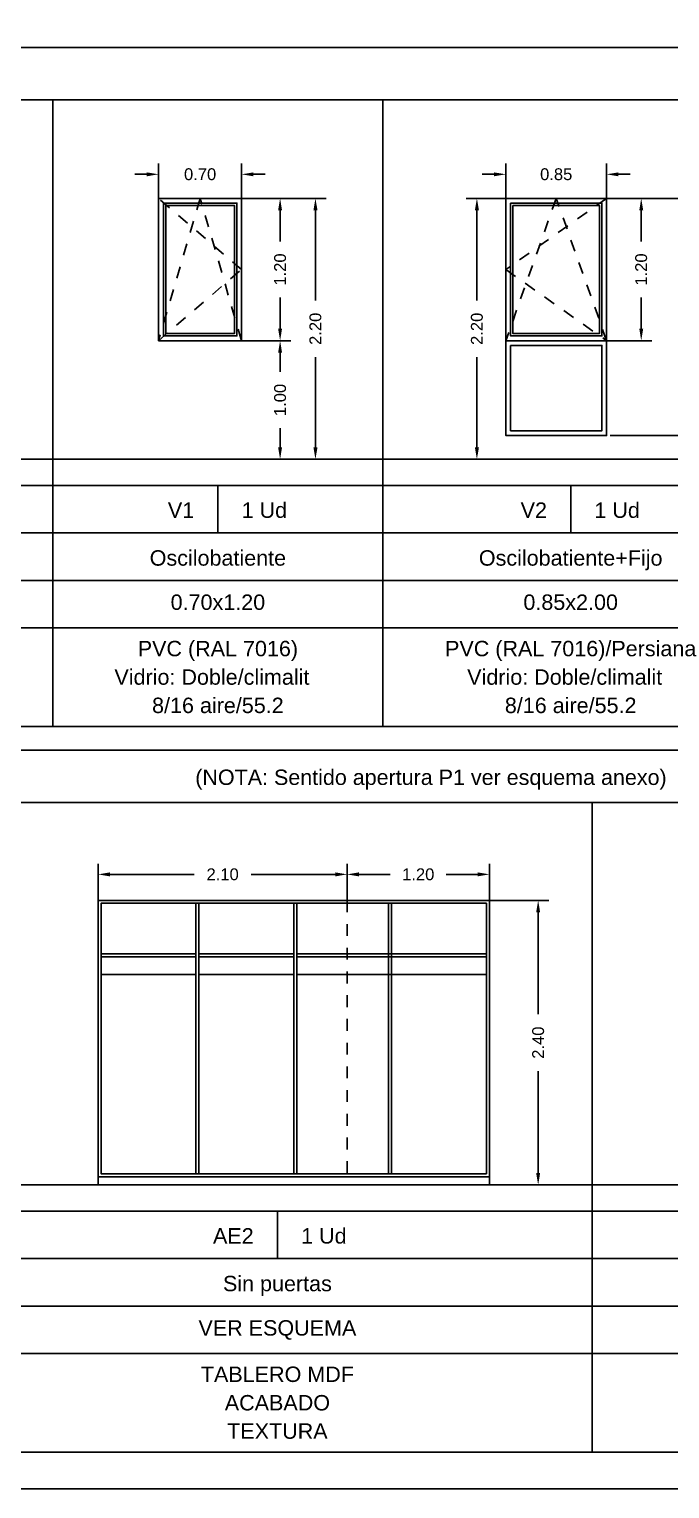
# Model space of a CAD drawing. Header units: millimetres. Extents: x 441156 to 441653, y 4514887 to 4515266.
# Drawn here: x 441517.34 to 441522.74, y 4514887.45 to 4514899.75 of the extents above; entities that cross this region are included whole.
import ezdxf
from ezdxf.enums import TextEntityAlignment as Align

# ---------------------------------------------------------------- set-up
doc = ezdxf.new("R2010")
doc.units = ezdxf.units.MM
doc.linetypes.add('CONTINUA', pattern=[0])
doc.linetypes.add('RAYITAS', pattern=[0.375, 0.25, -0.125])
for name, color, linetype in [('01_alzado', 5, 'CONTINUA'), ('01_cotas', 254, 'Continuous'), ('01_pilares primera', 6, 'Continuous'), ('01_texto cartela', 5, 'Continuous'), ('01_ventanas', 2, 'Continuous'), ('CARTELA', 4, 'Continuous'), ('COTAS', 251, 'Continuous'), ('DIVISION', 5, 'Continuous')]:
    doc.layers.add(name, color=color, linetype=linetype)
doc.layers.add('01_cartela', color=6, linetype='Continuous', plot=False)
doc.styles.add('Estilo1', font='swissel.ttf')
doc.styles.add('NIEVES2', font='sanss___.ttf')
doc.styles.add('ROMANS', font='romans')
doc.dimstyles.new('DECIMAL-50', dxfattribs={"dimtxt": 0.08, "dimasz": 0.15, "dimexe": 0.09, "dimexo": 0, "dimgap": 0.09, "dimtad": 0, "dimzin": 0, "dimdsep": 46, "dimtxsty": 'ROMANS', "dimcen": 0.09, "dimclrt": 6, "dimadec": 0, "dimazin": 0, "dimtfac": 1.38, "dimtix": 1, "dimtofl": 0, "dimtmove": 2, "dimatfit": 3, "dimldrblk": 'OBLIQUE', "dimfxl": 1, "dimtolj": 1, "dimtzin": 0, "dimarcsym": 0})

# ---------------------------------------------------------------- blocks, each defined once
blk = doc.blocks.new('*D816')
at = {"layer": '01_cotas', "color": 0, "linetype": 'CONTINUA', "lineweight": -2, "transparency": 16777216}
for p, q in [((441519.128, 4514898.327), (441519.543, 4514898.327)), ((441519.128, 4514897.127), (441519.543, 4514897.127))]:
    blk.add_line(p, q, dxfattribs=at)
at = {"layer": '01_cotas', "color": 0, "lineweight": -2, "transparency": 16777216}
for p, q in [((441519.453, 4514898.227), (441519.453, 4514897.963)), ((441519.453, 4514897.227), (441519.453, 4514897.49))]:
    blk.add_line(p, q, dxfattribs=at)
at = {"layer": '01_cotas', "color": 0, "transparency": 16777216}
for points in [[(441519.436, 4514898.227), (441519.469, 4514898.227), (441519.453, 4514898.327)], [(441519.436, 4514897.227), (441519.469, 4514897.227), (441519.453, 4514897.127)]]:
    blk.add_solid(points, dxfattribs=at)
at = {"layer": '01_cotas', "color": 7, "transparency": 16777216, "insert": (441519.453, 4514897.727), "char_height": 0.1, "attachment_point": 5, "rotation": 90, "style": 'Estilo1'}
blk.add_mtext('\\A1;1.20', dxfattribs=at)
blk = doc.blocks.new('*D817')
at = {"layer": '01_cotas', "color": 0, "linetype": 'CONTINUA', "lineweight": -2, "transparency": 16777216}
for p, q in [((441519.128, 4514897.127), (441519.543, 4514897.127)), ((441519.128, 4514896.127), (441519.543, 4514896.127))]:
    blk.add_line(p, q, dxfattribs=at)
at = {"layer": '01_cotas', "color": 0, "lineweight": -2, "transparency": 16777216}
for p, q in [((441519.453, 4514897.027), (441519.453, 4514896.863)), ((441519.453, 4514896.227), (441519.453, 4514896.39))]:
    blk.add_line(p, q, dxfattribs=at)
at = {"layer": '01_cotas', "color": 0, "transparency": 16777216}
for points in [[(441519.436, 4514897.027), (441519.469, 4514897.027), (441519.453, 4514897.127)], [(441519.436, 4514896.227), (441519.469, 4514896.227), (441519.453, 4514896.127)]]:
    blk.add_solid(points, dxfattribs=at)
at = {"layer": '01_cotas', "color": 7, "transparency": 16777216, "insert": (441519.453, 4514896.627), "char_height": 0.1, "attachment_point": 5, "rotation": 90, "style": 'Estilo1'}
blk.add_mtext('\\A1;1.00', dxfattribs=at)
blk = doc.blocks.new('*D826')
at = {"layer": '01_cotas', "color": 0, "linetype": 'CONTINUA', "lineweight": -2, "transparency": 16777216}
for p, q in [((441519.128, 4514898.327), (441519.841, 4514898.327)), ((441519.038, 4514896.127), (441519.841, 4514896.127))]:
    blk.add_line(p, q, dxfattribs=at)
at = {"layer": '01_cotas', "color": 0, "lineweight": -2, "transparency": 16777216}
for p, q in [((441519.751, 4514898.227), (441519.751, 4514897.467)), ((441519.751, 4514896.227), (441519.751, 4514896.987))]:
    blk.add_line(p, q, dxfattribs=at)
at = {"layer": '01_cotas', "color": 0, "transparency": 16777216}
for points in [[(441519.734, 4514898.227), (441519.768, 4514898.227), (441519.751, 4514898.327)], [(441519.734, 4514896.227), (441519.768, 4514896.227), (441519.751, 4514896.127)]]:
    blk.add_solid(points, dxfattribs=at)
at = {"layer": '01_cotas', "color": 7, "transparency": 16777216, "insert": (441519.751, 4514897.227), "char_height": 0.1, "attachment_point": 5, "rotation": 90, "style": 'Estilo1'}
blk.add_mtext('\\A1;2.20', dxfattribs=at)
blk = doc.blocks.new('*D828')
at = {"layer": '01_cotas', "color": 0, "lineweight": -2, "transparency": 16777216}
for p, q in [((441518.328, 4514898.53), (441518.228, 4514898.53)), ((441519.228, 4514898.53), (441519.328, 4514898.53))]:
    blk.add_line(p, q, dxfattribs=at)
at = {"layer": '01_cotas', "color": 0, "linetype": 'CONTINUA', "lineweight": -2, "transparency": 16777216}
for p, q in [((441518.428, 4514898.327), (441518.428, 4514898.62)), ((441519.128, 4514898.327), (441519.128, 4514898.62))]:
    blk.add_line(p, q, dxfattribs=at)
at = {"layer": '01_cotas', "color": 0, "transparency": 16777216}
for points in [[(441518.328, 4514898.546), (441518.328, 4514898.513), (441518.428, 4514898.53)], [(441519.228, 4514898.546), (441519.228, 4514898.513), (441519.128, 4514898.53)]]:
    blk.add_solid(points, dxfattribs=at)
at = {"layer": '01_cotas', "color": 7, "transparency": 16777216, "insert": (441518.778, 4514898.53), "char_height": 0.1, "attachment_point": 5, "style": 'Estilo1'}
blk.add_mtext('\\A1;0.70', dxfattribs=at)
blk = doc.blocks.new('*D805')
at = {"layer": '01_cotas', "color": 0, "linetype": 'CONTINUA', "lineweight": -2, "transparency": 16777216}
for p, q in [((441520.018, 4514892.338), (441520.018, 4514892.717)), ((441521.218, 4514892.338), (441521.218, 4514892.717))]:
    blk.add_line(p, q, dxfattribs=at)
at = {"layer": '01_cotas', "color": 0, "lineweight": -2, "transparency": 16777216}
for p, q in [((441520.118, 4514892.627), (441520.382, 4514892.627)), ((441521.118, 4514892.627), (441520.855, 4514892.627))]:
    blk.add_line(p, q, dxfattribs=at)
at = {"layer": '01_cotas', "color": 0, "transparency": 16777216}
for points in [[(441520.118, 4514892.644), (441520.118, 4514892.61), (441520.018, 4514892.627)], [(441521.118, 4514892.644), (441521.118, 4514892.61), (441521.218, 4514892.627)]]:
    blk.add_solid(points, dxfattribs=at)
at = {"layer": '01_cotas', "color": 7, "transparency": 16777216, "insert": (441520.618, 4514892.627), "char_height": 0.1, "attachment_point": 5, "style": 'Estilo1'}
blk.add_mtext('\\A1;1.20', dxfattribs=at)
blk = doc.blocks.new('*D806')
at = {"layer": '01_cotas', "color": 0, "linetype": 'CONTINUA', "lineweight": -2, "transparency": 16777216}
for p, q in [((441521.218, 4514892.408), (441521.72, 4514892.408)), ((441521.218, 4514890.008), (441521.72, 4514890.008))]:
    blk.add_line(p, q, dxfattribs=at)
at = {"layer": '01_cotas', "color": 0, "lineweight": -2, "transparency": 16777216}
for p, q in [((441521.63, 4514892.308), (441521.63, 4514891.448)), ((441521.63, 4514890.108), (441521.63, 4514890.968))]:
    blk.add_line(p, q, dxfattribs=at)
at = {"layer": '01_cotas', "color": 0, "transparency": 16777216}
for points in [[(441521.613, 4514892.308), (441521.646, 4514892.308), (441521.63, 4514892.408)], [(441521.613, 4514890.108), (441521.646, 4514890.108), (441521.63, 4514890.008)]]:
    blk.add_solid(points, dxfattribs=at)
at = {"layer": '01_cotas', "color": 7, "transparency": 16777216, "insert": (441521.63, 4514891.208), "char_height": 0.1, "attachment_point": 5, "rotation": 90, "style": 'Estilo1'}
blk.add_mtext('\\A1;2.40', dxfattribs=at)
blk = doc.blocks.new('*D807')
at = {"layer": '01_cotas', "color": 0, "linetype": 'CONTINUA', "lineweight": -2, "transparency": 16777216}
for p, q in [((441517.918, 4514892.338), (441517.918, 4514892.717)), ((441520.018, 4514892.338), (441520.018, 4514892.717))]:
    blk.add_line(p, q, dxfattribs=at)
at = {"layer": '01_cotas', "color": 0, "lineweight": -2, "transparency": 16777216}
for p, q in [((441518.018, 4514892.627), (441518.728, 4514892.627)), ((441519.918, 4514892.627), (441519.208, 4514892.627))]:
    blk.add_line(p, q, dxfattribs=at)
at = {"layer": '01_cotas', "color": 0, "transparency": 16777216}
for points in [[(441518.018, 4514892.644), (441518.018, 4514892.61), (441517.918, 4514892.627)], [(441519.918, 4514892.644), (441519.918, 4514892.61), (441520.018, 4514892.627)]]:
    blk.add_solid(points, dxfattribs=at)
at = {"layer": '01_cotas', "color": 7, "transparency": 16777216, "insert": (441518.968, 4514892.627), "char_height": 0.1, "attachment_point": 5, "style": 'Estilo1'}
blk.add_mtext('\\A1;2.10', dxfattribs=at)
blk = doc.blocks.new('*D808')
at = {"layer": '01_cotas', "color": 0, "linetype": 'CONTINUA', "lineweight": -2, "transparency": 16777216}
for p, q in [((441522.207, 4514898.327), (441522.589, 4514898.327)), ((441522.207, 4514897.127), (441522.589, 4514897.127))]:
    blk.add_line(p, q, dxfattribs=at)
at = {"layer": '01_cotas', "color": 0, "lineweight": -2, "transparency": 16777216}
for p, q in [((441522.499, 4514898.227), (441522.499, 4514897.963)), ((441522.499, 4514897.227), (441522.499, 4514897.49))]:
    blk.add_line(p, q, dxfattribs=at)
at = {"layer": '01_cotas', "color": 0, "transparency": 16777216}
for points in [[(441522.483, 4514898.227), (441522.516, 4514898.227), (441522.499, 4514898.327)], [(441522.483, 4514897.227), (441522.516, 4514897.227), (441522.499, 4514897.127)]]:
    blk.add_solid(points, dxfattribs=at)
at = {"layer": '01_cotas', "color": 7, "transparency": 16777216, "insert": (441522.499, 4514897.727), "char_height": 0.1, "attachment_point": 5, "rotation": 90, "style": 'Estilo1'}
blk.add_mtext('\\A1;1.20', dxfattribs=at)
blk = doc.blocks.new('*D809')
at = {"layer": '01_cotas', "color": 0, "lineweight": -2, "transparency": 16777216}
for p, q in [((441521.257, 4514898.53), (441521.157, 4514898.53)), ((441522.307, 4514898.53), (441522.407, 4514898.53))]:
    blk.add_line(p, q, dxfattribs=at)
at = {"layer": '01_cotas', "color": 0, "linetype": 'CONTINUA', "lineweight": -2, "transparency": 16777216}
for p, q in [((441521.357, 4514898.327), (441521.357, 4514898.62)), ((441522.207, 4514898.327), (441522.207, 4514898.62))]:
    blk.add_line(p, q, dxfattribs=at)
at = {"layer": '01_cotas', "color": 0, "transparency": 16777216}
for points in [[(441521.257, 4514898.546), (441521.257, 4514898.513), (441521.357, 4514898.53)], [(441522.307, 4514898.546), (441522.307, 4514898.513), (441522.207, 4514898.53)]]:
    blk.add_solid(points, dxfattribs=at)
at = {"layer": '01_cotas', "color": 7, "transparency": 16777216, "insert": (441521.782, 4514898.53), "char_height": 0.1, "attachment_point": 5, "style": 'Estilo1'}
blk.add_mtext('\\A1;0.85', dxfattribs=at)
blk = doc.blocks.new('*D810')
at = {"layer": '01_cotas', "color": 0, "linetype": 'CONTINUA', "lineweight": -2, "transparency": 16777216}
for p, q in [((441522.326, 4514898.327), (441523.039, 4514898.327)), ((441522.236, 4514896.327), (441523.039, 4514896.327))]:
    blk.add_line(p, q, dxfattribs=at)
at = {"layer": '01_cotas', "color": 0, "lineweight": -2, "transparency": 16777216}
for p, q in [((441522.949, 4514898.227), (441522.949, 4514897.567)), ((441522.949, 4514896.427), (441522.949, 4514897.087))]:
    blk.add_line(p, q, dxfattribs=at)
at = {"layer": '01_cotas', "color": 0, "transparency": 16777216}
for points in [[(441522.933, 4514898.227), (441522.966, 4514898.227), (441522.949, 4514898.327)], [(441522.933, 4514896.427), (441522.966, 4514896.427), (441522.949, 4514896.327)]]:
    blk.add_solid(points, dxfattribs=at)
at = {"layer": '01_cotas', "color": 7, "transparency": 16777216, "insert": (441522.949, 4514897.327), "char_height": 0.1, "attachment_point": 5, "rotation": 90, "style": 'Estilo1'}
blk.add_mtext('\\A1;2.00', dxfattribs=at)
blk = doc.blocks.new('*D811')
at = {"layer": '01_cotas', "color": 0, "linetype": 'CONTINUA', "lineweight": -2, "transparency": 16777216}
for p, q in [((441521.357, 4514898.327), (441521.023, 4514898.327)), ((441521.357, 4514896.127), (441521.023, 4514896.127))]:
    blk.add_line(p, q, dxfattribs=at)
at = {"layer": '01_cotas', "color": 0, "lineweight": -2, "transparency": 16777216}
for p, q in [((441521.113, 4514898.227), (441521.113, 4514897.467)), ((441521.113, 4514896.227), (441521.113, 4514896.987))]:
    blk.add_line(p, q, dxfattribs=at)
at = {"layer": '01_cotas', "color": 0, "transparency": 16777216}
for points in [[(441521.096, 4514898.227), (441521.13, 4514898.227), (441521.113, 4514898.327)], [(441521.096, 4514896.227), (441521.13, 4514896.227), (441521.113, 4514896.127)]]:
    blk.add_solid(points, dxfattribs=at)
at = {"layer": '01_cotas', "color": 7, "transparency": 16777216, "insert": (441521.113, 4514897.227), "char_height": 0.1, "attachment_point": 5, "rotation": 90, "style": 'Estilo1'}
blk.add_mtext('\\A1;2.20', dxfattribs=at)

msp = doc.modelspace()

# ---------------------------------------------------------------- linework, layer by layer
at = {"layer": '01_alzado'}
for p, q in [((441521.218, 4514892.408), (441521.218, 4514890.078)), ((441517.918, 4514890.078), (441517.918, 4514890.008)), ((441521.218, 4514890.078), (441521.218, 4514890.008))]:
    msp.add_line(p, q, dxfattribs=at)
at = {"layer": '01_alzado', "color": 5}
for points in [[(441518.428, 4514898.327), (441519.128, 4514898.327), (441519.128, 4514897.127), (441518.428, 4514897.127)], [(441521.357, 4514898.327), (441522.207, 4514898.327), (441522.207, 4514897.127), (441521.357, 4514897.127)], [(441521.357, 4514897.127), (441522.207, 4514897.127), (441522.207, 4514896.327), (441521.357, 4514896.327)]]:
    msp.add_lwpolyline(points, close=True, dxfattribs=at)
at = {"layer": '01_alzado'}
msp.add_lwpolyline([(441521.218, 4514892.408), (441517.918, 4514892.408), (441517.918, 4514890.078), (441521.218, 4514890.078)], dxfattribs=at)
at = {"layer": '01_cartela', "color": 1}
msp.add_lwpolyline([(441501.573, 4514908.981), (441501.573, 4514887.446), (441532.211, 4514887.446), (441532.211, 4514908.981)], close=True, dxfattribs=at)
at = {"layer": '01_ventanas', "color": 2}
for p, q in [((441518.743, 4514890.103), (441518.743, 4514892.383)), ((441518.768, 4514890.103), (441518.768, 4514892.383)), ((441519.568, 4514890.103), (441519.568, 4514892.383)), ((441519.593, 4514890.103), (441519.593, 4514892.383)), ((441520.368, 4514890.103), (441520.368, 4514892.383)), ((441520.393, 4514890.103), (441520.393, 4514892.383)), ((441517.943, 4514891.958), (441518.743, 4514891.958)), ((441517.943, 4514891.933), (441518.743, 4514891.933)), ((441518.768, 4514891.958), (441519.568, 4514891.958)), ((441518.768, 4514891.933), (441519.568, 4514891.933)), ((441519.593, 4514891.958), (441521.193, 4514891.958)), ((441519.593, 4514891.933), (441521.193, 4514891.933)), ((441517.943, 4514891.783), (441518.743, 4514891.783)), ((441518.768, 4514891.783), (441519.568, 4514891.783)), ((441519.593, 4514891.783), (441521.193, 4514891.783))]:
    msp.add_line(p, q, dxfattribs=at)
for points in [[(441518.468, 4514898.287), (441519.088, 4514898.287), (441519.088, 4514897.167), (441518.468, 4514897.167)], [(441521.397, 4514898.287), (441522.167, 4514898.287), (441522.167, 4514897.167), (441521.397, 4514897.167)], [(441518.488, 4514898.267), (441519.068, 4514898.267), (441519.068, 4514897.187), (441518.488, 4514897.187)], [(441521.417, 4514898.267), (441522.147, 4514898.267), (441522.147, 4514897.187), (441521.417, 4514897.187)], [(441521.397, 4514897.087), (441522.167, 4514897.087), (441522.167, 4514896.367), (441521.397, 4514896.367)], [(441521.193, 4514892.383), (441517.943, 4514892.383), (441517.943, 4514890.103), (441521.193, 4514890.103)]]:
    msp.add_lwpolyline(points, close=True, dxfattribs=at)
at = {"layer": 'CARTELA', "color": 1}
for p, q in [((441501.891, 4514896.127), (441531.901, 4514896.127)), ((441511.585, 4514890.008), (441525.107, 4514890.008))]:
    msp.add_line(p, q, dxfattribs=at)
at = {"layer": 'COTAS', "color": 120, "linetype": 'RAYITAS', "ltscale": 0.25}
msp.add_line((441520.018, 4514892.408), (441520.018, 4514890.078), dxfattribs=at)
for points in [[(441519.128, 4514897.127), (441518.778, 4514898.327), (441518.428, 4514897.127), (441519.128, 4514897.727), (441518.428, 4514898.327)], [(441522.207, 4514898.327), (441521.357, 4514897.727), (441522.207, 4514897.127), (441521.782, 4514898.327), (441521.357, 4514897.127)]]:
    msp.add_lwpolyline(points, dxfattribs=at)
at = {"layer": 'DIVISION', "color": 5}
for p, q in [((441501.891, 4514899.598), (441531.901, 4514899.598)), ((441501.891, 4514899.158), (441531.901, 4514899.158)), ((441517.535, 4514893.875), (441517.535, 4514899.158)), ((441520.32, 4514893.875), (441520.32, 4514899.158)), ((441501.891, 4514895.906), (441531.901, 4514895.906)), ((441518.928, 4514895.906), (441518.928, 4514895.506)), ((441521.904, 4514895.906), (441521.904, 4514895.506)), ((441501.891, 4514895.506), (441531.901, 4514895.506)), ((441501.891, 4514895.106), (441531.901, 4514895.106)), ((441501.891, 4514894.706), (441531.901, 4514894.706)), ((441531.901, 4514893.875), (441501.891, 4514893.875)), ((441511.585, 4514893.675), (441525.107, 4514893.675)), ((441511.585, 4514893.234), (441525.107, 4514893.234)), ((441522.085, 4514887.756), (441522.085, 4514893.234)), ((441511.585, 4514889.787), (441525.107, 4514889.787)), ((441519.43, 4514889.787), (441519.43, 4514889.387)), ((441513.959, 4514889.387), (441525.107, 4514889.387)), ((441511.585, 4514888.987), (441525.107, 4514888.987)), ((441511.585, 4514888.587), (441525.107, 4514888.587)), ((441525.107, 4514887.756), (441511.585, 4514887.756))]:
    msp.add_line(p, q, dxfattribs=at)

# ---------------------------------------------------------------- texts
at = {"layer": '01_pilares primera', "color": 7, "style": 'NIEVES2'}
for s, p in [('V1', (441518.728, 4514895.633)), ('V2', (441521.704, 4514895.633)), ('AE2', (441519.23, 4514889.514))]:
    msp.add_text(s, height=0.13, dxfattribs=at).set_placement(p, align=Align.RIGHT)
for p in [(441519.128, 4514895.633), (441522.104, 4514895.633), (441519.63, 4514889.514)]:
    msp.add_text('1 Ud', height=0.13, dxfattribs=at).set_placement(p)
at = {"layer": '01_texto cartela', "color": 5, "style": 'NIEVES2'}
msp.add_text('(NOTA: Sentido apertura P1 ver esquema anexo)', height=0.12967, dxfattribs=at).set_placement((441518.737, 4514893.381))
at = {"layer": 'DIVISION', "color": 5, "style": 'NIEVES2'}
for s, p in [('Oscilobatiente', (441518.928, 4514895.23)), ('Oscilobatiente+Fijo', (441521.904, 4514895.23)), ('0.70x1.20', (441518.928, 4514894.857)), ('0.85x2.00', (441521.904, 4514894.857)), ('PVC (RAL 7016)', (441518.928, 4514894.466)), ('PVC (RAL 7016)/Persiana', (441521.904, 4514894.466)), ('Vidrio: Doble/climalit  ', (441518.928, 4514894.226)), ('Vidrio: Doble/climalit  ', (441521.904, 4514894.226)), ('8/16 aire/55.2', (441518.928, 4514893.987)), ('8/16 aire/55.2', (441521.904, 4514893.987)), ('Sin puertas', (441519.43, 4514889.112)), ('VER ESQUEMA', (441519.43, 4514888.738)), ('TABLERO MDF', (441519.43, 4514888.347)), ('ACABADO', (441519.43, 4514888.107)), ('TEXTURA', (441519.43, 4514887.868))]:
    msp.add_text(s, height=0.13, dxfattribs=at).set_placement(p, align=Align.CENTER)

# ---------------------------------------------------------------- dimensions: what is measured, and where the dimension line sits
at = {"layer": '01_cotas'}
for base, p1, p2, picture, middle in [((441519.128, 4514898.53), (441518.428, 4514898.327), (441519.128, 4514898.327), '*D828', (441518.778, 4514898.53)), ((441522.207, 4514898.53), (441521.357, 4514898.327), (441522.207, 4514898.327), '*D809', (441521.782, 4514898.53)), ((441520.018, 4514892.627), (441517.918, 4514892.338), (441520.018, 4514892.338), '*D807', (441518.968, 4514892.627)), ((441521.218, 4514892.627), (441520.018, 4514892.338), (441521.218, 4514892.338), '*D805', (441520.618, 4514892.627))]:
    dim = msp.add_linear_dim(base=base, p1=p1, p2=p2, dimstyle='DECIMAL-50', override={"dimtxt": 0.1, "dimasz": 0.1, "dimtxsty": 'Estilo1', "dimsah": 1, "dimclrt": 7, "dimfxl": 0.09, "dimarcsym": 2}, dxfattribs=at)
    dim.commit()
    dim.dimension.update_dxf_attribs({"geometry": picture, "text_midpoint": middle})
for base, p1, p2, picture, middle in [((441519.751, 4514896.127), (441519.128, 4514898.327), (441519.038, 4514896.127), '*D826', (441519.751, 4514897.227)), ((441519.453, 4514897.127), (441519.128, 4514898.327), (441519.128, 4514897.127), '*D816', (441519.453, 4514897.727)), ((441521.113, 4514896.127), (441521.357, 4514898.327), (441521.357, 4514896.127), '*D811', (441521.113, 4514897.227)), ((441522.499, 4514897.127), (441522.207, 4514898.327), (441522.207, 4514897.127), '*D808', (441522.499, 4514897.727)), ((441522.949, 4514896.327), (441522.326, 4514898.327), (441522.236, 4514896.327), '*D810', (441522.949, 4514897.327)), ((441519.453, 4514896.127), (441519.128, 4514897.127), (441519.128, 4514896.127), '*D817', (441519.453, 4514896.627)), ((441521.63, 4514890.008), (441521.218, 4514892.408), (441521.218, 4514890.008), '*D806', (441521.63, 4514891.208))]:
    dim = msp.add_linear_dim(base=base, p1=p1, p2=p2, angle=90, dimstyle='DECIMAL-50', override={"dimtxt": 0.1, "dimasz": 0.1, "dimtxsty": 'Estilo1', "dimsah": 1, "dimclrt": 7, "dimfxl": 0.09, "dimarcsym": 2}, dxfattribs=at)
    dim.commit()
    dim.dimension.update_dxf_attribs({"geometry": picture, "text_midpoint": middle})

doc.saveas('drawing.dxf')
